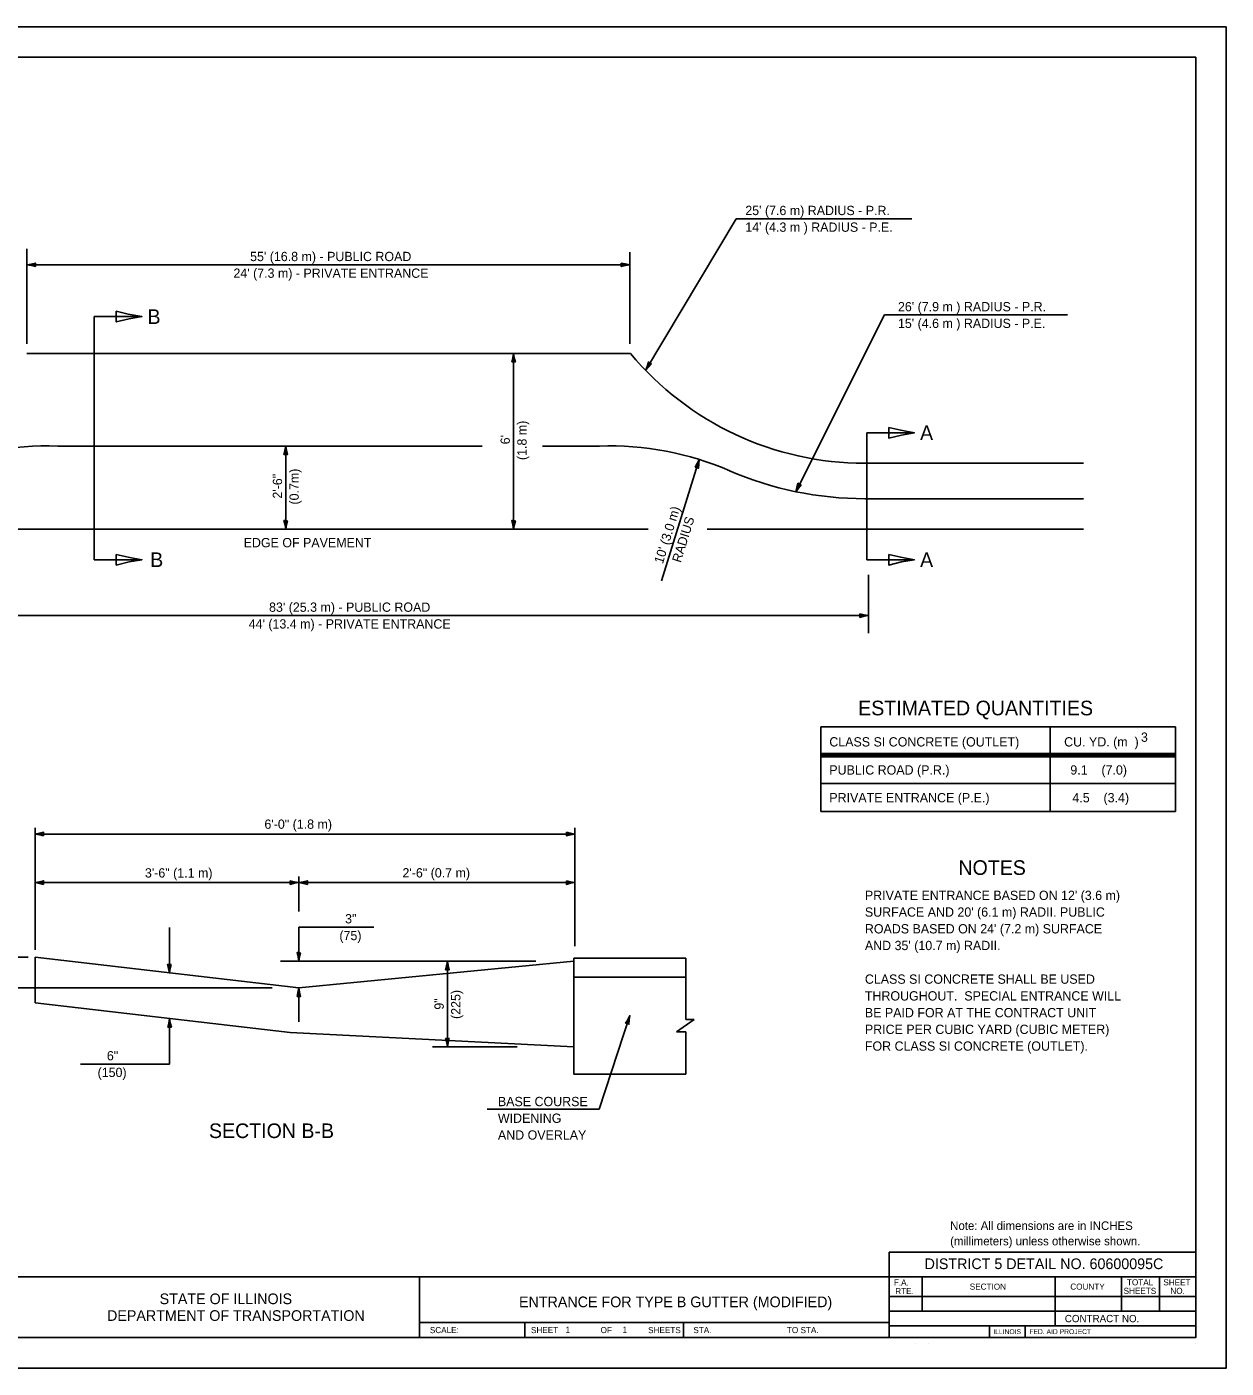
# Model space of a CAD drawing. Extents: x 0 to 2.83, y 0 to 1.83.
# Drawn here: x 1.195 to 2.833, y 0 to 1.833 of the extents above; entities that cross this region are included whole.
import ezdxf

# ---------------------------------------------------------------- set-up
doc = ezdxf.new("R2010")
doc.units = 0
for name, color, linetype in [('RD_Pr_Roadway_Dimensions', 7, 'Continuous'), ('RD_Pr_Roadway_Items', 7, 'Continuous'), ('RD_Pr_Roadway_Notes', 7, 'Continuous'), ('SH_General_Details', 7, 'Continuous'), ('SH_Printer_Plotting_Border', 7, 'Continuous')]:
    doc.layers.add(name, color=color, linetype=linetype)

msp = doc.modelspace()

# ---------------------------------------------------------------- linework, layer by layer
at = {"layer": 'RD_Pr_Roadway_Dimensions'}
for p, q in [((2.0401, 1.3638), (2.164, 1.5709)), ((2.164, 1.5709), (2.4039, 1.5709)), ((1.1946, 1.3999), (1.1946, 1.53)), ((2.0185, 1.3999), (2.0185, 1.5255)), ((1.1946, 1.5081), (2.0185, 1.5081)), ((2.2452, 1.1979), (2.3663, 1.4395)), ((2.3663, 1.4395), (2.6166, 1.4395)), ((1.8597, 1.1467), (1.8597, 1.387)), ((1.5484, 1.1467), (1.5484, 1.2604)), ((2.1133, 1.2419), (2.0619, 1.0763)), ((2.3447, 1.0046), (2.3447, 1.0842)), ((0.8742, 1.0287), (2.3447, 1.0287)), ((1.206, 0.5719), (1.206, 0.7384)), ((1.9435, 0.5766), (1.9435, 0.7384)), ((1.9435, 0.7301), (1.206, 0.7301)), ((1.5663, 0.6638), (1.206, 0.6638)), ((1.5663, 0.624), (1.5663, 0.6721)), ((1.9435, 0.6638), (1.5663, 0.6638)), ((1.3894, 0.5403), (1.3894, 0.6025)), ((1.5663, 0.5563), (1.5663, 0.6028)), ((1.6687, 0.6028), (1.5663, 0.6028)), ((1.1964, 0.5616), (1.1292, 0.5616)), ((1.89, 0.5563), (1.5412, 0.5563)), ((1.7693, 0.4391), (1.7693, 0.5563)), ((1.5663, 0.4733), (1.5663, 0.5197)), ((1.3897, 0.4156), (1.3897, 0.478)), ((1.8648, 0.4391), (1.749, 0.4391)), ((1.3897, 0.4156), (1.2679, 0.4156))]:
    msp.add_line(p, q, dxfattribs=at)
for points in [[(1.2063, 1.5056), (1.2063, 1.5081), (1.2063, 1.5105), (1.2005, 1.5091), (1.1946, 1.5081), (1.2009, 1.5069)], [(2.0069, 1.5105), (2.0069, 1.5081), (2.0069, 1.5056), (2.0127, 1.5071), (2.0185, 1.5081), (2.0123, 1.5092)], [(1.8573, 1.3753), (1.8597, 1.3753), (1.8621, 1.3753), (1.8607, 1.3811), (1.8597, 1.387), (1.8586, 1.3808)], [(2.0482, 1.3725), (2.0461, 1.3738), (2.044, 1.375), (2.0422, 1.3693), (2.0401, 1.3638), (2.0443, 1.3685)], [(1.546, 1.2488), (1.5484, 1.2488), (1.5509, 1.2488), (1.5495, 1.2546), (1.5484, 1.2604), (1.5473, 1.2542)], [(2.1076, 1.2315), (2.1099, 1.2307), (2.1122, 1.23), (2.1126, 1.236), (2.1133, 1.2419), (2.1104, 1.2363)], [(2.2526, 1.2073), (2.2504, 1.2084), (2.2482, 1.2095), (2.2469, 1.2036), (2.2452, 1.1979), (2.249, 1.203)], [(1.5509, 1.1583), (1.5484, 1.1584), (1.546, 1.1584), (1.5474, 1.1525), (1.5484, 1.1467), (1.5496, 1.1529)], [(1.8621, 1.1583), (1.8597, 1.1584), (1.8573, 1.1584), (1.8587, 1.1525), (1.8597, 1.1467), (1.8608, 1.1529)], [(2.333, 1.0311), (2.333, 1.0287), (2.333, 1.0262), (2.3389, 1.0277), (2.3447, 1.0287), (2.3385, 1.0298)], [(1.2176, 0.7277), (1.2176, 0.7301), (1.2176, 0.7325), (1.2118, 0.7311), (1.206, 0.7301), (1.2122, 0.729)], [(1.9318, 0.7325), (1.9318, 0.7301), (1.9318, 0.7277), (1.9376, 0.7291), (1.9435, 0.7301), (1.9372, 0.7312)], [(1.2176, 0.6613), (1.2176, 0.6638), (1.2176, 0.6662), (1.2118, 0.6648), (1.206, 0.6638), (1.2122, 0.6626)], [(1.5546, 0.6662), (1.5546, 0.6638), (1.5546, 0.6613), (1.5604, 0.6628), (1.5663, 0.6638), (1.56, 0.6649)], [(1.5779, 0.6613), (1.5779, 0.6638), (1.5779, 0.6662), (1.5721, 0.6648), (1.5663, 0.6638), (1.5725, 0.6626)], [(1.9318, 0.6662), (1.9318, 0.6638), (1.9318, 0.6613), (1.9376, 0.6628), (1.9435, 0.6638), (1.9372, 0.6649)], [(1.3919, 0.5519), (1.3894, 0.5519), (1.387, 0.5519), (1.3884, 0.5461), (1.3894, 0.5403), (1.3905, 0.5465)], [(1.5687, 0.5679), (1.5663, 0.568), (1.5638, 0.568), (1.5652, 0.5621), (1.5663, 0.5563), (1.5674, 0.5625)], [(1.7669, 0.5446), (1.7693, 0.5446), (1.7718, 0.5446), (1.7704, 0.5505), (1.7693, 0.5563), (1.7682, 0.5501)], [(1.5638, 0.5081), (1.5663, 0.5081), (1.5687, 0.5081), (1.5673, 0.5139), (1.5663, 0.5197), (1.5651, 0.5135)], [(1.3872, 0.4663), (1.3897, 0.4663), (1.3921, 0.4663), (1.3907, 0.4721), (1.3897, 0.478), (1.3886, 0.4717)], [(1.7718, 0.4507), (1.7693, 0.4507), (1.7669, 0.4507), (1.7683, 0.4449), (1.7693, 0.4391), (1.7705, 0.4453)]]:
    msp.add_lwpolyline(points, close=True, dxfattribs=at)
at = {"layer": 'RD_Pr_Roadway_Items'}
for p, q in [((1.6069, 1.387), (1.1946, 1.387)), ((1.6069, 1.387), (2.0193, 1.387)), ((1.2368, 1.2604), (1.6069, 1.2604)), ((1.8168, 1.2604), (1.6069, 1.2604)), ((1.9771, 1.2604), (1.8994, 1.2604)), ((2.3396, 1.2368), (2.6385, 1.2368)), ((2.3396, 1.1883), (2.6385, 1.1883)), ((2.0435, 1.1467), (1.1701, 1.1467)), ((2.1243, 1.1467), (2.6385, 1.1467)), ((1.206, 0.5616), (1.5663, 0.5197)), ((1.206, 0.4993), (1.206, 0.5616)), ((1.942, 0.5563), (1.5663, 0.5197)), ((1.942, 0.4017), (1.942, 0.5604)), ((1.942, 0.5604), (2.0949, 0.5604)), ((1.942, 0.5346), (2.0949, 0.5346)), ((1.53, 0.5197), (1.1129, 0.5197)), ((1.206, 0.4993), (1.5546, 0.4588)), ((1.5546, 0.4588), (1.942, 0.439)), ((1.942, 0.4017), (2.0949, 0.4017))]:
    msp.add_line(p, q, dxfattribs=at)
for centre, radius, start, end in [((2.3396, 1.6535), 0.4167, 219.762, 270), ((1.2241, 0.8439), 0.4167, 88.2545, 113.3671), ((1.9898, 0.8439), 0.4167, 66.6329, 91.7455), ((2.3396, 1.6535), 0.4652, 246.5798, 270)]:
    msp.add_arc(centre, radius, start, end, dxfattribs=at)
at = {"layer": 'RD_Pr_Roadway_Notes'}
for p, q in [((1.2867, 1.105), (1.2867, 1.4372)), ((1.2867, 1.4372), (1.3518, 1.4372)), ((2.3422, 1.105), (2.3422, 1.2785)), ((2.3422, 1.2785), (2.4073, 1.2785)), ((1.2867, 1.105), (1.3518, 1.105)), ((2.3422, 1.105), (2.4073, 1.105)), ((2.2794, 0.8764), (2.2794, 0.7608)), ((2.2794, 0.8764), (2.7641, 0.8764)), ((2.5927, 0.8764), (2.5927, 0.8402)), ((2.7641, 0.8764), (2.7641, 0.7608)), ((2.2794, 0.8402), (2.7641, 0.8402)), ((2.2794, 0.8379), (2.7641, 0.8379)), ((2.2794, 0.8355), (2.7641, 0.8355)), ((2.5927, 0.8355), (2.5927, 0.7608)), ((2.2794, 0.7993), (2.7641, 0.7993)), ((2.2794, 0.7608), (2.7641, 0.7608)), ((2.0949, 0.5346), (2.0949, 0.5604)), ((2.0949, 0.4764), (2.0949, 0.5346)), ((2.0187, 0.4819), (1.9767, 0.3541)), ((2.1063, 0.4764), (2.0821, 0.4599)), ((2.0949, 0.4599), (2.0821, 0.4599)), ((2.0949, 0.4764), (2.1063, 0.4764)), ((2.0949, 0.4017), (2.0949, 0.4599)), ((1.9767, 0.3541), (1.8234, 0.3541))]:
    msp.add_line(p, q, dxfattribs=at)
for points in [[(1.3168, 1.4446), (1.3168, 1.4372), (1.3168, 1.4299), (1.3343, 1.4342), (1.3518, 1.4372), (1.3331, 1.4406)], [(2.3723, 1.2858), (2.3723, 1.2785), (2.3723, 1.2712), (2.3898, 1.2754), (2.4073, 1.2785), (2.3886, 1.2819)], [(1.3168, 1.1123), (1.3168, 1.105), (1.3168, 1.0977), (1.3343, 1.102), (1.3518, 1.105), (1.3331, 1.1084)], [(2.3723, 1.1123), (2.3723, 1.105), (2.3723, 1.0977), (2.3898, 1.102), (2.4073, 1.105), (2.3886, 1.1084)], [(2.0127, 0.4716), (2.015, 0.4708), (2.0173, 0.47), (2.0178, 0.476), (2.0187, 0.4819), (2.0157, 0.4763)]]:
    msp.add_lwpolyline(points, close=True, dxfattribs=at)
at = {"layer": 'SH_General_Details'}
for p, q in [((2.8333, 1.8333), (0, 1.8333)), ((2.8333, 0), (2.8333, 1.8333)), ((2.3729, 0.1584), (2.7917, 0.1584)), ((2.3729, 0.125), (2.3729, 0.1584)), ((0.1667, 0.125), (2.7917, 0.125)), ((1.7312, 0.125), (1.7312, 0.0417)), ((2.3729, 0.125), (2.3729, 0.0417)), ((2.4179, 0.125), (2.4179, 0.0779)), ((2.5995, 0.125), (2.5995, 0.0579)), ((2.6905, 0.125), (2.6905, 0.0779)), ((2.7423, 0.125), (2.7423, 0.0779)), ((2.3729, 0.0979), (2.7917, 0.0979)), ((2.3729, 0.0779), (2.7917, 0.0779)), ((1.7312, 0.0625), (2.3729, 0.0625)), ((1.875, 0.0625), (1.875, 0.0417)), ((2.0917, 0.0625), (2.0917, 0.0417)), ((2.3729, 0.0579), (2.7917, 0.0579)), ((2.5101, 0.0579), (2.5101, 0.0417)), ((2.5585, 0.0579), (2.5585, 0.0417)), ((2.4095, 0.0333), (2.4095, 0.0333)), ((2.4262, 0.0333), (2.4262, 0.0333)), ((2.7917, 0.0333), (2.7917, 0.0333)), ((2.8333, 0), (0, 0))]:
    msp.add_line(p, q, dxfattribs=at)
msp.add_lwpolyline([(0.1667, 1.7917), (2.7917, 1.7917), (2.7917, 0.0417), (0.1667, 0.0417)], close=True, dxfattribs=at)
at = {"layer": 'SH_Printer_Plotting_Border'}
msp.add_lwpolyline([(0, 0), (2.8333, 0), (2.8333, 1.8333), (0, 1.8333)], close=True, dxfattribs=at)

# ---------------------------------------------------------------- texts
at = {"layer": 'RD_Pr_Roadway_Dimensions'}
for s, p in [("25' (7.6 m) RADIUS - P.R.", (2.1763, 1.576)), ("14' (4.3 m ) RADIUS - P.E.", (2.1763, 1.5532)), ("55' (16.8 m) - PUBLIC ROAD", (1.4997, 1.5131)), ("24' (7.3 m) - PRIVATE ENTRANCE", (1.4769, 1.4903)), ("26' (7.9 m ) RADIUS - P.R.", (2.3849, 1.4445)), ("15' (4.6 m ) RADIUS - P.E.", (2.3849, 1.4217)), ("83' (25.3 m) - PUBLIC ROAD", (1.5256, 1.0338)), ("44' (13.4 m) - PRIVATE ENTRANCE", (1.4978, 1.0109)), ('6\'-0" (1.8 m)', (1.5193, 0.7372)), ('3\'-6" (1.1 m)', (1.356, 0.6706)), ('2\'-6" (0.7 m)', (1.7079, 0.6707)), ('3"', (1.6295, 0.6079)), ('(75)', (1.6217, 0.585)), ('6"', (1.304, 0.4207)), ('(150)', (1.2913, 0.3979))]:
    msp.add_text(s, height=0.0127, dxfattribs=at).set_placement(p)
for s, rotation, p in [('(1.8 m)', 90, (1.8775, 1.2412)), ("6'", 90, (1.8546, 1.2627)), ('(0.7m)', 90, (1.5662, 1.1804)), ('2\'-6"', 90, (1.5434, 1.1885)), ("10' (3.0 m)", 72.7554, (2.0636, 1.0986)), ('RADIUS', 72.7554, (2.088, 1.1002)), ('(225)', 90, (1.7871, 0.4773)), ('9"', 90, (1.7643, 0.49))]:
    msp.add_text(s, height=0.0127, rotation=rotation, dxfattribs=at).set_placement(p)
at = {"layer": 'RD_Pr_Roadway_Notes'}
for s, height, p in [('B', 0.02, (1.3595, 1.4272)), ('A', 0.02, (2.4151, 1.2685)), ('EDGE OF PAVEMENT', 0.0127, (1.4909, 1.122)), ('B', 0.02, (1.3632, 1.095)), ('A', 0.02, (2.4151, 1.095)), ('ESTIMATED QUANTITIES', 0.02, (2.3305, 0.8923)), ('CLASS SI CONCRETE (OUTLET)             CU. YD. (m  )', 0.0127, (2.2911, 0.8497)), ('3', 0.0127, (2.7169, 0.8561)), ('PUBLIC ROAD (P.R.)                                   9.1    (7.0)', 0.0127, (2.2911, 0.8113)), ('PRIVATE ENTRANCE (P.E.)                        4.5    (3.4)', 0.0127, (2.2911, 0.7734)), ('NOTES', 0.02, (2.4675, 0.6742)), ("PRIVATE ENTRANCE BASED ON 12' (3.6 m)", 0.0127, (2.3397, 0.6399)), ("SURFACE AND 20' (6.1 m) RADII. PUBLIC", 0.0127, (2.3397, 0.6171)), ("ROADS BASED ON 24' (7.2 m) SURFACE", 0.0127, (2.3397, 0.5942)), ("AND 35' (10.7 m) RADII.", 0.0127, (2.3397, 0.5714)), ('CLASS SI CONCRETE SHALL BE USED', 0.0127, (2.3397, 0.5254)), ('THROUGHOUT.  SPECIAL ENTRANCE WILL', 0.0127, (2.3397, 0.5025)), ('BE PAID FOR AT THE CONTRACT UNIT', 0.0127, (2.3397, 0.4796)), ('PRICE PER CUBIC YARD (CUBIC METER)', 0.0127, (2.3397, 0.4568)), ('FOR CLASS SI CONCRETE (OUTLET).', 0.0127, (2.3397, 0.4339)), ('BASE COURSE', 0.0127, (1.8383, 0.3581)), ('SECTION B-B', 0.02, (1.4435, 0.3145)), ('WIDENING', 0.0127, (1.8383, 0.3353)), ('AND OVERLAY', 0.0127, (1.8383, 0.3124)), ('Note: All dimensions are in INCHES', 0.0117, (2.4562, 0.1889)), ('(millimeters) unless otherwise shown.', 0.0117, (2.4562, 0.1679))]:
    msp.add_text(s, height=height, dxfattribs=at).set_placement(p)
at = {"layer": 'SH_General_Details'}
for s, height, p in [('DISTRICT 5 DETAIL NO. 60600095C', 0.014583, (2.4213, 0.1354)), ('F.A.  ', 0.00833, (2.3793, 0.1129)), ('SECTION', 0.00833, (2.483, 0.1073)), ('COUNTY', 0.00833, (2.6204, 0.1073)), ('SHEETS', 0.00833, (2.6932, 0.1015)), ('TOTAL', 0.00833, (2.6978, 0.1132)), ('SHEET', 0.00833, (2.7475, 0.1132)), ('NO.', 0.00833, (2.7571, 0.1015)), ('STATE OF ILLINOIS', 0.014584, (1.3761, 0.0875)), ('ENTRANCE FOR TYPE B GUTTER (MODIFIED)', 0.014583, (1.8671, 0.0833)), ('RTE.', 0.00833, (2.3812, 0.1012)), ('DEPARTMENT OF TRANSPORTATION', 0.014584, (1.3042, 0.0646)), ('SCALE:          ', 0.008333, (1.7453, 0.0479)), ('SHEET', 0.00833, (1.8835, 0.0479)), ('1', 0.00833, (1.9306, 0.0483)), ('OF', 0.00833, (1.9786, 0.0479)), ('1', 0.00833, (2.0085, 0.0483)), ('SHEETS', 0.00833, (2.0435, 0.0479)), ('STA.', 0.00833, (2.1054, 0.0479)), ('TO STA.', 0.00833, (2.2332, 0.0479)), ('CONTRACT NO.      ', 0.01, (2.6129, 0.0628)), ('ILLINOIS', 0.00667, (2.5152, 0.0466)), ('FED. AID PROJECT', 0.006667, (2.5644, 0.0466))]:
    msp.add_text(s, height=height, dxfattribs=at).set_placement(p)

doc.saveas('drawing.dxf')
